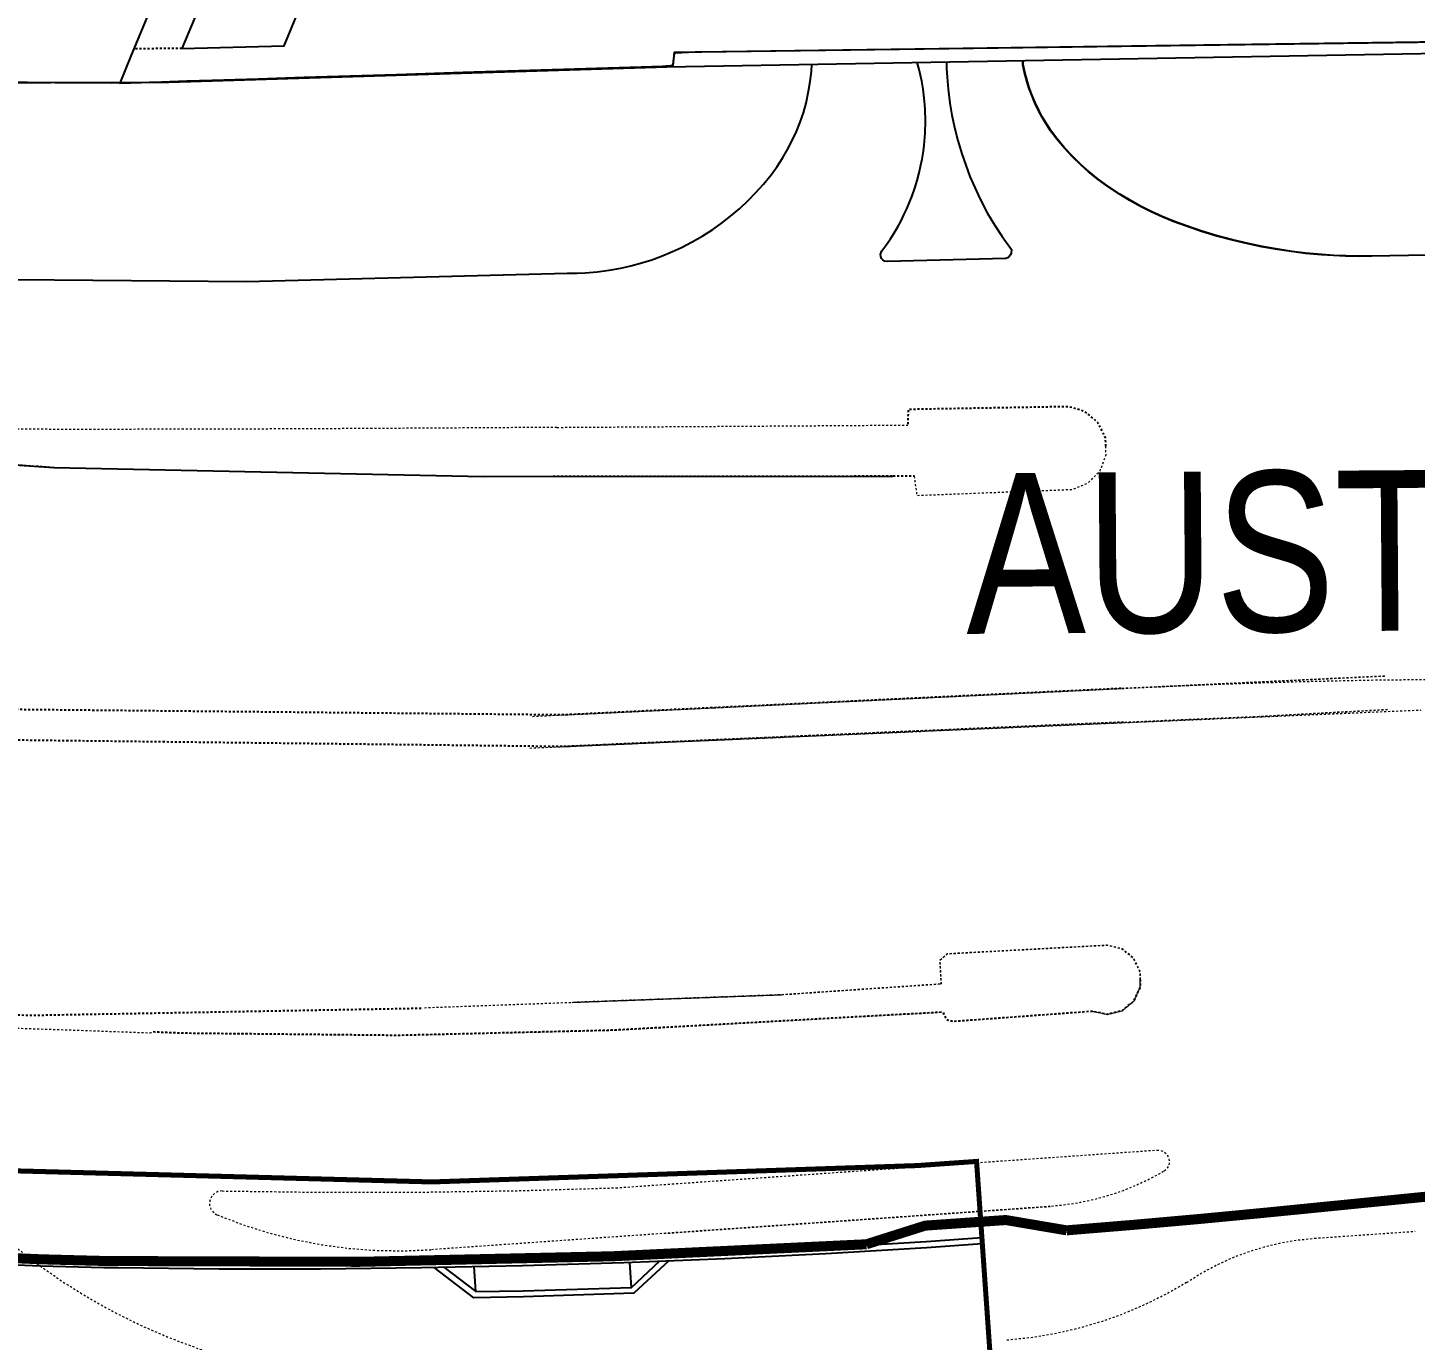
# Model space of a CAD drawing. Header units: millimetres. Extents: x 50357 to 985146, y 723188 to 1803594.
# Drawn here: x 832273.4 to 832342.5, y 818149.7 to 818215.1 of the extents above; entities that cross this region are included whole.
import ezdxf
from ezdxf.xclip import XClip

# ---------------------------------------------------------------- set-up
doc = ezdxf.new("R2010")
doc.units = ezdxf.units.MM
doc.header["$LTSCALE"] = 3
doc.header["$MEASUREMENT"] = 0
for name, pattern in [('DIVIDE', [1.25, 0.5, -0.25, 0, -0.25, 0, -0.25]), ('PHANTOM2', [1.25, 0.625, -0.125, 0.125, -0.125, 0.125, -0.125]), ('x-baseplan$0$DGN Style 2', [1.94727e-06, 0, -1.94727e-06]), ('x-boundary$0$DGN Style 4', [76.563414, 38.257796, -19.128898, 0.047822, -19.128898])]:
    doc.linetypes.add(name, pattern=pattern)
for name, color, linetype in [('00_Xref', 7, 'Continuous'), ('LWK-STEPS', 8, 'Continuous'), ('UAJ-00XREF', 7, 'Continuous'), ('x-baseplan$0$AR-SITE-TXT_AR_BS_', 1, 'Continuous')]:
    doc.layers.add(name, color=color, linetype=linetype)
doc.layers.add('x-baseplan$0$AR-ROAD_AR_BS_MI_', color=7, linetype='Continuous', true_color=0x6d6d6d)
doc.layers.add('x-boundary$0$AR-SIMS_BL_', color=7, linetype='x-boundary$0$DGN Style 4', true_color=0xff0505)
doc.styles.add('x-baseplan$0$Style-Arial', font='arial.ttf')

# ---------------------------------------------------------------- blocks, each defined once
blk = doc.blocks.new('x-baseplan')
at = {"layer": 'x-baseplan$0$AR-ROAD_AR_BS_MI_', "linetype": 'x-baseplan$0$DGN Style 2', "lineweight": 0}
for p, q in [((834610.977, 818180.769), (834641.972, 818182.237)), ((834610.844, 818179.191), (834655.249, 818181.088)), ((834647.181, 818180.756), (834612.489, 818179.273)), ((834615.131, 818157.272), (834642.088, 818159.156)), ((834636.771, 818156.345), (834605.906, 818154.187)), ((834617.534, 818155), (834636.771, 818156.345)), ((834649.942, 818154.759), (834654.955, 818155.11))]:
    blk.add_line(p, q, dxfattribs=at)
at = {"layer": 'x-baseplan$0$AR-ROAD_AR_BS_MI_', "flags": 128}
blk.add_lwpolyline([(834506.84, 818269.481, 0.360963), (834521.641, 818221.911, 0.100934), (834541.721, 818214.002), (834551.671, 818212.252), (834592.861, 818212.383), (834617.661, 818213.134), (834813.071, 818216.608), (834883.041, 818221.15, 0.392146)], format="xyb", dxfattribs=at)
for points in [[(834612.57, 818265.615), (834591.116, 818214.041), (834590.985, 818213.728), (834590.412, 818212.334), (834617.977, 818213.196), (834618.052, 818213.874), (834668.379, 818214.561)], [(834597.001, 818222.416), (834593.5, 818214.053), (834598.602, 818214.188), (834600.037, 818217.664)], [(834585.23, 818202.54), (834596.745, 818202.447), (834612.699, 818202.854), (834613.199, 818202.859), (834613.598, 818202.876), (834614.196, 818202.927), (834614.791, 818203.005), (834615.381, 818203.112), (834615.869, 818203.222), (834616.352, 818203.351), (834616.925, 818203.53), (834617.395, 818203.701), (834617.949, 818203.929), (834618.403, 818204.14), (834618.936, 818204.416), (834619.455, 818204.716), (834619.959, 818205.041), (834620.368, 818205.33), (834620.842, 818205.697), (834621.299, 818206.086), (834621.736, 818206.496), (834622.086, 818206.854), (834622.487, 818207.3), (834622.866, 818207.765), (834623.161, 818208.169), (834623.435, 818208.587), (834623.687, 818209.018), (834623.918, 818209.462), (834624.125, 818209.917), (834624.308, 818210.382), (834624.468, 818210.856), (834624.603, 818211.337), (834624.733, 818211.923), (834624.813, 818212.416), (834624.867, 818212.901), (834624.888, 818213.262)], [(834631.595, 818213.381), (834631.604, 818213.057), (834631.628, 818212.623), (834631.68, 818212.025), (834631.769, 818211.331), (834631.87, 818210.74), (834632.015, 818210.055), (834632.162, 818209.473), (834632.362, 818208.802), (834632.556, 818208.235), (834632.77, 818207.675), (834633.006, 818207.123), (834633.262, 818206.58), (834633.634, 818205.872), (834633.988, 818205.268), (834634.368, 818204.68), (834634.833, 818204.029), (834634.821, 818203.857), (834634.782, 818203.765), (834634.721, 818203.686), (834634.644, 818203.623), (834634.553, 818203.582), (834628.641, 818203.432), (834628.517, 818203.462), (834628.433, 818203.516), (834628.369, 818203.592), (834628.33, 818203.684), (834628.319, 818203.783), (834628.338, 818203.881), (834628.385, 818203.969), (834628.586, 818204.244), (834628.811, 818204.575), (834628.972, 818204.828), (834629.175, 818205.173), (834629.318, 818205.436), (834629.498, 818205.794), (834629.624, 818206.066), (834629.781, 818206.434), (834629.889, 818206.714), (834630.021, 818207.091), (834630.138, 818207.474), (834630.242, 818207.86), (834630.33, 818208.25), (834630.387, 818208.545), (834630.451, 818208.939), (834630.488, 818209.237), (834630.539, 818209.835), (834630.556, 818210.435), (834630.539, 818211.034), (834630.509, 818211.433), (834630.477, 818211.731), (834630.436, 818212.029), (834630.37, 818212.423), (834630.242, 818213.009), (834630.137, 818213.355)], [(834749.477, 818205.447), (834652.779, 818203.697), (834652.179, 818203.693), (834651.479, 818203.706), (834650.879, 818203.731), (834650.281, 818203.771), (834649.484, 818203.845), (834648.789, 818203.929), (834648.097, 818204.032), (834647.309, 818204.173), (834646.624, 818204.315), (834645.846, 818204.5), (834645.074, 818204.709), (834644.308, 818204.941), (834643.55, 818205.197), (834642.894, 818205.44), (834642.339, 818205.668), (834641.793, 818205.918), (834641.258, 818206.188), (834640.732, 818206.478), (834640.219, 818206.788), (834639.635, 818207.174), (834639.149, 818207.526), (834638.682, 818207.903), (834638.308, 818208.235), (834637.879, 818208.654), (834637.472, 818209.095), (834637.088, 818209.556), (834636.79, 818209.957), (834636.516, 818210.375), (834636.364, 818210.634), (834636.221, 818210.897), (834636.003, 818211.347), (834635.811, 818211.809), (834635.71, 818212.091), (834635.618, 818212.377), (834635.488, 818212.86), (834635.41, 818213.243), (834635.403, 818213.436)], [(834652.79, 818203.711), (834652.19, 818203.707), (834651.49, 818203.72), (834650.891, 818203.745), (834650.292, 818203.785), (834649.495, 818203.859), (834648.801, 818203.943), (834648.108, 818204.046), (834647.321, 818204.186), (834646.635, 818204.329), (834645.857, 818204.514), (834645.085, 818204.723), (834644.319, 818204.955), (834643.561, 818205.211), (834642.905, 818205.453), (834642.35, 818205.682), (834641.805, 818205.932), (834641.269, 818206.202), (834640.744, 818206.492), (834640.23, 818206.802), (834639.646, 818207.187), (834639.16, 818207.54), (834638.693, 818207.916), (834638.319, 818208.248), (834637.89, 818208.667), (834637.483, 818209.108), (834637.099, 818209.569), (834636.801, 818209.971), (834636.527, 818210.389), (834636.375, 818210.647), (834636.232, 818210.911), (834636.014, 818211.361), (834635.823, 818211.823), (834635.721, 818212.105), (834635.629, 818212.391), (834635.499, 818212.873), (834635.421, 818213.256), (834635.414, 818213.449)], [(834539.746, 818200.708), (834551.187, 818198.271), (834554.039, 818197.573), (834562.231, 818195.94), (834570.487, 818194.661), (834578.789, 818193.74), (834587.124, 818193.179), (834608.553, 818192.725), (834628.932, 818192.737)]]:
    blk.add_lwpolyline(points, dxfattribs=at)
at = {"layer": 'x-baseplan$0$AR-ROAD_AR_BS_MI_', "linetype": 'x-baseplan$0$DGN Style 2', "flags": 128}
for points in [[(834593.5, 818214.053), (834591.116, 818214.041)], [(834550.285, 818198.492), (834551.187, 818198.271), (834554.039, 818197.573), (834562.231, 818195.94), (834570.487, 818194.661), (834578.789, 818193.74), (834587.124, 818193.179)], [(834639.542, 818194.236), (834639.521, 818194.659), (834639.145, 818195.417), (834638.497, 818195.963), (834637.686, 818196.204), (834629.685, 818196.064), (834629.678, 818195.3)], [(834611.999, 818192.74), (834628.943, 818192.75)], [(834628.943, 818192.75), (834629.999, 818192.751)], [(834640.311, 818182.159), (834612.42, 818180.838), (834580.728, 818181.152)], [(834640.42, 818180.476), (834612.477, 818179.26), (834579.927, 818179.644), (834573.74, 818180.042)], [(834561.667, 818168.187), (834569.768, 818167.03), (834577.984, 818166.143), (834585.969, 818165.873), (834605.49, 818166.23)], [(834592.081, 818165.056), (834593.532, 818164.993), (834604.282, 818164.883), (834615.032, 818165.143), (834631.412, 818166.044), (834631.592, 818165.664), (834631.912, 818165.574), (834638.882, 818166.084), (834639.622, 818165.934), (834640.362, 818166.114), (834640.942, 818166.594), (834641.262, 818167.274), (834641.262, 818167.654)]]:
    blk.add_lwpolyline(points, dxfattribs=at)
at = {"layer": 'x-baseplan$0$AR-ROAD_AR_BS_MI_', "linetype": 'x-baseplan$0$DGN Style 2', "lineweight": 0, "flags": 128}
for points in [[(834612.194, 818195.172), (834629.666, 818195.287)], [(834629.988, 818192.738), (834630.121, 818191.782), (834637.877, 818192.081), (834638.661, 818192.401), (834639.252, 818193.007), (834639.552, 818193.799), (834639.531, 818194.222)], [(834639.935, 818182.141), (834653.509, 818182.784)], [(834639.947, 818182.155), (834653.521, 818182.798)], [(834612.42, 818180.838), (834639.935, 818182.141)], [(834612.432, 818180.851), (834639.947, 818182.155)], [(834653.568, 818181.094), (834647.17, 818180.742), (834640.008, 818180.437)], [(834653.58, 818181.108), (834647.181, 818180.756)], [(834640.008, 818180.437), (834612.477, 818179.26)], [(834641.25, 818167.64), (834641.25, 818168.02), (834640.92, 818168.7), (834640.34, 818169.17), (834639.6, 818169.35), (834631.64, 818168.92), (834631.26, 818168.59), (834631.32, 818167.42)], [(834641.262, 818167.654), (834641.262, 818168.034), (834640.932, 818168.714), (834640.352, 818169.184), (834639.612, 818169.364), (834631.652, 818168.934), (834631.272, 818168.604), (834631.332, 818167.434)], [(834592.081, 818165.056), (834593.532, 818164.993), (834604.282, 818164.883), (834615.032, 818165.143), (834631.412, 818166.044), (834631.592, 818165.664), (834631.912, 818165.574), (834638.882, 818166.084), (834639.622, 818165.934), (834640.362, 818166.114), (834640.942, 818166.594), (834641.262, 818167.274), (834641.262, 818167.654)], [(834631.277, 818167.43), (834623.382, 818166.894), (834612.953, 818166.514)], [(834638.87, 818166.07), (834639.61, 818165.92), (834640.35, 818166.1), (834640.93, 818166.58), (834641.25, 818167.26), (834641.25, 818167.64)], [(834631.265, 818167.416), (834623.37, 818166.88), (834605.49, 818166.23)], [(834631.265, 818167.416), (834623.37, 818166.88), (834609.762, 818166.386)], [(834623.37, 818166.88), (834612.941, 818166.501)], [(834592.068, 818165.044), (834593.52, 818164.98), (834604.27, 818164.87), (834615.02, 818165.13), (834631.4, 818166.03), (834631.58, 818165.65), (834631.9, 818165.56), (834638.87, 818166.07)], [(834617.243, 818165.253), (834631.4, 818166.03)], [(834609.645, 818165), (834615.02, 818165.13), (834617.243, 818165.253)]]:
    blk.add_lwpolyline(points, dxfattribs=at)
at = {"layer": 'x-baseplan$0$AR-ROAD_AR_BS_MI_', "linetype": 'x-baseplan$0$DGN Style 2', "lineweight": 0, "extrusion": (0, 0, -1)}
for centre, radius, start, end in [((-834658.532, 817832.629), 350, 87.28811, 89.61946), ((-834642.128, 818158.583), 0.575, 86.00094, 239.7266), ((-834635.864, 818169.313), 13, 239.726, 266.00094), ((-834650.849, 818141.791), 13, 55.9276, 86.00094), ((-834633.13, 818169.636), 20.013, 238.57043, 265.80845)]:
    blk.add_arc(centre, radius, start, end, dxfattribs=at)
at = {"layer": 'x-baseplan$0$AR-ROAD_AR_BS_MI_', "linetype": 'x-baseplan$0$DGN Style 2', "lineweight": 0}
for centre, radius, start, end in [((834595.499, 818156.496), 0.62, 88.86274, 247.46874), ((834602.512, 818509.763), 352.717, 268.86274, 272.05026), ((834604.267, 818177.63), 23.5, 247.46745, 273.99906), ((834604.118, 818177.619), 30, 227.79213, 274.28536)]:
    blk.add_arc(centre, radius, start, end, dxfattribs=at)
at = {"layer": 'x-baseplan$0$AR-ROAD_AR_BS_MI_'}
blk.add_open_spline([(834888.665, 818328.071), (834888.665, 818328.071), (834888.38, 818295.02), (834888.087, 818261.082), (834887.794, 818227.143), (834887.768, 818226.21), (834887.39, 818225.246), (834886.994, 818224.237), (834886.615, 818223.274), (834886.556, 818223.201), (834885.661, 818222.604), (834884.725, 818221.98), (834883.83, 818221.383), (834883.597, 818221.343), (834873.619, 818220.652), (834860.549, 818219.749), (834847.672, 818218.854), (834832.738, 818217.866), (834820.676, 818217.062), (834808.614, 818216.262), (834808.202, 818216.253), (834798.216, 818216.563), (834787.806, 818216.885), (834777.587, 818217.202), (834777.095, 818217.207), (834775.314, 818216.982), (834773.484, 818216.75), (834771.722, 818216.527), (834771.671, 818216.57), (834771.645, 818217.373), (834771.618, 818218.224), (834771.592, 818219.026), (834771.541, 818219.077), (834771.155, 818219.095), (834770.77, 818219.102), (834770.242, 818219.14), (834766.915, 818218.612), (834763.588, 818218.125), (834759.897, 818217.561), (834759.344, 818217.483), (834757.063, 818217.045), (834755.223, 818216.701), (834753.383, 818216.352), (834752.97, 818216.312), (834747.801, 818215.981), (834742.492, 818215.641), (834737.491, 818215.32), (834737.081, 818215.324), (834727.346, 818215.757), (834717.058, 818216.215), (834707.041, 818216.661), (834706.366, 818216.703), (834702.632, 818217.245), (834698.893, 818217.768), (834694.285, 818218.463), (834693.274, 818218.558), (834689.609, 818219.485), (834686.87, 818220.14), (834684.135, 818220.815), (834684.075, 818220.779), (834683.571, 818218.816), (834683.055, 818216.803), (834682.551, 818214.841), (834682.49, 818214.793), (834674.562, 818214.657), (834653.522, 818214.345), (834632.075, 818214.063), (834618.507, 818213.88), (834618.047, 818213.825), (834618.027, 818213.647), (834618.002, 818213.422), (834617.983, 818213.244), (834617.817, 818213.191), (834613.223, 818213.048), (834605.566, 818212.815), (834598.069, 818212.566), (834593.334, 818212.437), (834591.662, 818212.338), (834586.267, 818212.362), (834582.168, 818212.427), (834578.069, 818212.459), (834577.53, 818212.45), (834575.782, 818212.323), (834573.51, 818212.164), (834571.4, 818211.994), (834569.297, 818211.947), (834567.195, 818211.894), (834565.093, 818211.823), (834563.026, 818211.871), (834561.099, 818211.904), (834559.171, 818211.941), (834558.436, 818211.972), (834556.687, 818212.086), (834554.415, 818212.242), (834552.49, 818212.355), (834550.255, 818212.614), (834548.339, 818212.823), (834546.423, 818213.039), (834546.04, 818213.101), (834544.327, 818213.474), (834542.112, 818213.97), (834540.07, 818214.394), (834537.988, 818214.984), (834536.233, 818215.466), (834534.481, 818215.955), (834534.184, 818216.056), (834531.88, 818217.03), (834529.565, 818217.988), (834526.791, 818219.191), (834526.152, 818219.404), (834524.108, 818220.67), (834522.537, 818221.602), (834520.974, 818222.551), (834520.779, 818222.699), (834518.57, 818224.615), (834516.299, 818226.586), (834514.142, 818228.457), (834514.033, 818228.577), (834512.459, 818230.826), (834510.831, 818233.151), (834509.249, 818235.41), (834509.156, 818235.58), (834507.941, 818238.422), (834506.7, 818241.322), (834505.501, 818244.127), (834505.467, 818244.262), (834505.023, 818248.141), (834504.568, 818252.11), (834504.123, 818256), (834504.123, 818256.155), (834504.547, 818258.998), (834504.99, 818261.967), (834505.424, 818264.87), (834505.472, 818265.078), (834506.065, 818266.745), (834506.737, 818268.636), (834507.383, 818270.446), (834507.715, 818271.283), (834510.808, 818278.816), (834513.922, 818286.342), (834518.059, 818296.292), (834527.719, 818319.825), (834537.437, 818343.334), (834549.605, 818372.978), (834553.978, 818383.502), (834558.355, 818394.025), (834561.147, 818400.862), (834563.364, 818406.319), (834570.454, 818423.487), (834576.15, 818437.214), (834581.853, 818450.939), (834588.294, 818466.578), (834593.902, 818480.205), (834600.857, 818497.086), (834602.215, 818500.337), (834615.375, 818532.025), (834628.728, 818564.165), (834642.079, 818596.307), (834643.969, 818600.826), (834646.951, 818607.735), (834649.987, 818614.77), (834652.672, 818620.994), (834652.773, 818621.187), (834655.258, 818624.795), (834657.826, 818628.523), (834660.348, 818632.184), (834660.457, 818632.369), (834661.199, 818634.176), (834662.013, 818636.156), (834662.8, 818638.072), (834662.826, 818638.265), (834662.722, 818638.314), (834662.612, 818638.352), (834662.485, 818638.469), (834662.384, 818638.563), (834662.265, 818638.651), (834662.23, 818638.816), (834662.166, 818638.938), (834662.169, 818639.21), (834662.236, 818639.352), (834662.282, 818639.57), (834662.607, 818640.197), (834664.306, 818643.537), (834666.001, 818646.804), (834667.621, 818649.982), (834668.743, 818652.084), (834672.427, 818657.406), (834679.254, 818662.863), (834689.317, 818666.078), (834699.261, 818666.012), (834703.972, 818665), (834706.284, 818664.244), (834706.384, 818664.213), (834720.683, 818659.508), (834735.203, 818654.754), (834749.718, 818649.989), (834750.461, 818649.77), (834764.354, 818646.01), (834778.541, 818642.17), (834792.296, 818638.447), (834793.076, 818638.264), (834813.719, 818633.833), (834837.116, 818628.811), (834860.028, 818623.892), (834862.946, 818623.255), (834864.322, 818622.869), (834865.695, 818622.47), (834867.678, 818621.931), (834869.374, 818621.313), (834878.22, 818618.199), (834886.398, 818615.294), (834893.624, 818612.736), (834893.738, 818612.666), (834894.704, 818611.309), (834895.698, 818609.913), (834896.664, 818608.556), (834896.693, 818608.409), (834896.751, 818599.577), (834896.814, 818590.171), (834896.875, 818580.871), (834896.869, 818579.936), (834896.602, 818569.404), (834896.326, 818558.873), (834896.035, 818547.201), (834895.704, 818538.637), (834895.252, 818528.309), (834894.882, 818519.481), (834894.772, 818517.107), (834894.516, 818512.753), (834894.245, 818508.4), (834893.339, 818492.105), (834892.641, 818479.555), (834891.803, 818465.259), (834891.631, 818462.137), (834891.44, 818459.015), (834891.361, 818456.639), (834890.857, 818443.354), (834890.355, 818429.221), (834889.889, 818416.087), (834889.848, 818414.409), (834889.557, 818393.819), (834889.256, 818373.229), (834889.006, 818353.471), (834889.006, 818353.471), (834888.955, 818349.443), (834888.882, 818342.729), (834888.771, 818336.016), (834888.758, 818331.576), (834888.714, 818329.823), (834888.665, 818328.071)], degree=3, knots=[0, 0, 0, 0, 0.033626, 0.067252, 0.069059, 0.069059, 0.069159, 0.071165, 0.071265, 0.071265, 0.071365, 0.073454, 0.073554, 0.073554, 0.073946, 0.093905, 0.100212, 0.100212, 0.124359, 0.12481, 0.12481, 0.125198, 0.145138, 0.146001, 0.146001, 0.14614, 0.149655, 0.149755, 0.149755, 0.149855, 0.151388, 0.151488, 0.151488, 0.151588, 0.152273, 0.152273, 0.152659, 0.159122, 0.159122, 0.160257, 0.160257, 0.163847, 0.164067, 0.164067, 0.164693, 0.174606, 0.174891, 0.174891, 0.175442, 0.194717, 0.195845, 0.195845, 0.196093, 0.203524, 0.203524, 0.20558, 0.20558, 0.211212, 0.211312, 0.211312, 0.211412, 0.215437, 0.215537, 0.215537, 0.215637, 0.23167, 0.258354, 0.25928, 0.25928, 0.25938, 0.259643, 0.259743, 0.259743, 0.260069, 0.269095, 0.27533, 0.27533, 0.278736, 0.278736, 0.286307, 0.287076, 0.287076, 0.287405, 0.290642, 0.291712, 0.291712, 0.294921, 0.295991, 0.295991, 0.299128, 0.299913, 0.299913, 0.300626, 0.303478, 0.304548, 0.304548, 0.308056, 0.30847, 0.30847, 0.308847, 0.312039, 0.313089, 0.313089, 0.316441, 0.316791, 0.316791, 0.31708, 0.321883, 0.321883, 0.32324, 0.32324, 0.32677, 0.326959, 0.326959, 0.32727, 0.332908, 0.333079, 0.333079, 0.333241, 0.338666, 0.338853, 0.338853, 0.339061, 0.345144, 0.34527, 0.34527, 0.345429, 0.353216, 0.353397, 0.353397, 0.353533, 0.359245, 0.359506, 0.359506, 0.359681, 0.363106, 0.36359, 0.36359, 0.364938, 0.380162, 0.380162, 0.386865, 0.431922, 0.431922, 0.452068, 0.455112, 0.455112, 0.467096, 0.467096, 0.492906, 0.497337, 0.497337, 0.527321, 0.527321, 0.534488, 0.534488, 0.597137, 0.605306, 0.605306, 0.607105, 0.620617, 0.620897, 0.620897, 0.621063, 0.629811, 0.630109, 0.630109, 0.63025, 0.634084, 0.634464, 0.634464, 0.634564, 0.634698, 0.634698, 0.634914, 0.634986, 0.634986, 0.63525, 0.63525, 0.635553, 0.635553, 0.635699, 0.63699, 0.643184, 0.643184, 0.644248, 0.64803, 0.656298, 0.663294, 0.669382, 0.674106, 0.674106, 0.67432, 0.67432, 0.704737, 0.705406, 0.705406, 0.706314, 0.734691, 0.735311, 0.735311, 0.736322, 0.778271, 0.784004, 0.784004, 0.784347, 0.786914, 0.786914, 0.788526, 0.790585, 0.805999, 0.806183, 0.806183, 0.806283, 0.809571, 0.809671, 0.809671, 0.80989, 0.827641, 0.828812, 0.828812, 0.829545, 0.850248, 0.850248, 0.853304, 0.867687, 0.871282, 0.871282, 0.872523, 0.880156, 0.880156, 0.905731, 0.905731, 0.909295, 0.912095, 0.912095, 0.914131, 0.939148, 0.940871, 0.940871, 0.942563, 0.982771, 0.982771, 0.982771, 0.982771, 0.990968, 0.996432, 0.996432, 1, 1, 1, 1], dxfattribs=at)
at = {"layer": 'x-baseplan$0$AR-ROAD_AR_BS_MI_', "linetype": 'x-baseplan$0$DGN Style 2', "lineweight": 0}
for points, knots in [([(834612.194, 818195.172), (834599.971, 818195.092), (834587.216, 818195.009), (834573.777, 818195.142), (834573.708, 818195.143)], [0, 0, 0, 0, 0.994872, 1, 1, 1, 1]), ([(834572.73, 818166.11), (834574.027, 818165.976), (834575.324, 818165.841), (834578.015, 818165.677), (834580.793, 818165.486), (834583.571, 818165.284), (834587.283, 818165.169), (834589.6, 818165.082), (834591.92, 818165), (834591.97, 818165.015), (834592.019, 818165.029), (834592.068, 818165.044), (834592.552, 818165.023), (834593.036, 818165.001), (834593.52, 818164.98), (834597.103, 818164.944), (834600.687, 818164.907), (834604.27, 818164.87), (834606.062, 818164.914), (834607.853, 818164.957), (834609.645, 818165)], [0, 0, 0, 0, 0.067811, 0.067811, 0.140226, 0.212641, 0.212641, 0.333333, 0.333333, 0.333333, 0.666667, 0.666667, 0.666667, 0.777778, 0.777778, 0.777778, 0.888889, 0.888889, 0.888889, 1, 1, 1, 1])]:
    blk.add_open_spline(points, degree=3, knots=knots, dxfattribs=at)
at = {"layer": 'x-baseplan$0$AR-SITE-TXT_AR_BS_', "style": 'x-baseplan$0$Style-Arial', "width": 0.8}
blk.add_text('AUSTIN ROAD WEST', height=8, rotation=0.42394, dxfattribs=at).set_placement((834632.595, 818184.878))
blk = doc.blocks.new('3A35X-MAGP-P-LD-00-0')
at = {"layer": 'LWK-STEPS', "ltscale": 0.5, "elevation": 0}
for points in [[(834560411, 818159749), (834570229, 818156759), (834570883, 818156560), (834573948, 818155663), (834577038, 818154819), (834580152, 818154030), (834583308, 818153840), (834586466, 818153706), (834589626, 818153627), (834590334, 818153616), (834595368, 818153568), (834600403, 818153570), (834605438, 818153623), (834610472, 818153726), (834615505, 818153879), (834620535, 818154083), (834625564, 818154337), (834630590, 818154641), (834633361, 818154836)], [(834570383, 818156398), (834570797, 818156272), (834573866, 818155374), (834576962, 818154529), (834580106, 818153732), (834583292, 818153540), (834586456, 818153406), (834589620, 818153327), (834590330, 818153316), (834595367, 818153268), (834600405, 818153270), (834605443, 818153323), (834610480, 818153426), (834615515, 818153579), (834620549, 818153783), (834625581, 818154037), (834630609, 818154341), (834633381, 818154537)], [(834617765, 818153670), (834616024, 818152048), (834610521, 818151876), (834608052, 818151826), (834606081, 818153336)], [(834606561, 818153346), (834608151, 818152128), (834610513, 818152176), (834615902, 818152344), (834617305, 818153652)], [(834608151, 818152128), (834608063, 818153377)], [(834615902, 818152344), (834615814, 818153591)]]:
    blk.add_lwpolyline(points, dxfattribs=at)

msp = doc.modelspace()

# ---------------------------------------------------------------- linework, layer by layer
at = {"linetype": 'PHANTOM2', "ltscale": 60, "const_width": 0.25}
msp.add_lwpolyline([(832197.2472, 817903.2275), (832181.244, 818132.2001), (832182.8149, 818132.3099), (832180.0368, 818172.006), (832178.3771, 818173.101), (832177.2692, 818188.9415), (832177.27, 818188.9421, -0.0000188), (832177.2713, 818188.9412), (832180.4036, 818186.3755), (832185.342, 818181.813, 0.1251081), (832233.9061, 818161.6929), (832258.1564, 818158.5084), (832293.5563, 818157.5669), (832293.5566, 818157.5666), (832293.5594, 818157.5668), (832317.7457, 818158.3824), (832320.6905, 818158.5888), (832324.4065, 818105.5105), (832330.3918, 818105.9295), (832333.8837, 818056.0516), (832327.8978, 818055.6325), (832330.9916, 818011.4407)], format="xyb", dxfattribs=at)
at = {"layer": 'x-boundary$0$AR-SIMS_BL_', "linetype": 'DIVIDE', "ltscale": 100, "const_width": 0.5, "flags": 128}
msp.add_lwpolyline([(832733.8677, 817983.187), (832239.8277, 817919.53), (832111.5897, 817870.527), (832102.8647, 817865.696), (832071.0667, 817838.339), (832060.9327, 817828.353), (832043.9047, 817806.204), (832031.5907, 817785.985), (832027.0217, 817778.228), (832022.2117, 817763.541), (832017.1137, 817754.386), (832010.1317, 817751.133), (831944.2867, 817748.878), (831920.5817, 817748.661), (831890.3287, 817748.836), (831857.3377, 817749.703), (831793.2247, 817749.39), (831782.7147, 817750.288), (831768.4667, 817753.147), (831767.5387, 817754.682), (831763.1397, 817754.941), (831756.0777, 817749.278), (831747.1057, 817748.673), (831732.0137, 817752.193), (831700.5497, 817774.957, -0.0868696), (831642.5587, 817841.557), (831638.9727, 817849.526), (831637.5927, 817873.199), (831638.1037, 817999.932), (831638.7017, 818019.469), (831638.1897, 818024.558), (831638.1857, 818042.647), (831636.5817, 818071.095), (831637.9567, 818103.034, -0.0940633), (831663.1482, 818171.0835, -0.0902781), (831696.8787, 818209.372), (831697.3417, 818241.21, -0.0189096), (831698.8777, 818271.75), (831927.6277, 818271.919), (832016.4187, 818399.497), (832054.1647, 818373.349), (832043.4187, 818358.183), (832033.6477, 818343.554), (832028.4887, 818336.18), (832018.7477, 818321.969), (832027.9817, 818315.216), (832024.2167, 818309.828), (832016.1397, 818297.509), (832009.6507, 818288.942, -0.1752059), (832002.8297, 818286.336), (831993.9417, 818287.923, 0.2323257), (831980.8217, 818283.101, 0.1362325), (831973.5537, 818270.395), (831964.7687, 818250.389), (831958.5877, 818237.545), (831952.2467, 818226.052), (831940.2547, 818207.069), (831930.3427, 818191.422), (831917.6227, 818171.079), (831905.9867, 818151.816), (831901.8247, 818145.524), (831897.1537, 818137.723), (831863.4657, 818082.258), (831855.9057, 818069.588), (831847.0977, 818055.423, 0.2107846), (831845.5377, 818024.07, 0.1803051), (831862.8517, 818003.891, 0.1721578), (831887.3727, 817999.157, 0.1021896), (831901.0037, 818003.679), (831908.7767, 818008.735), (831924.1967, 818018.98), (831951.9687, 818037.348), (831984.6707, 818058.952), (831998.0117, 818067.872), (832040.1507, 818095.842, 0.0821189), (832048.1607, 818101.886, -0.0111337), (832057.6547, 818110.415), (832066.4007, 818118.816), (832071.2177, 818114.163), (832075.0527, 818117.774), (832082.3727, 818124.931), (832102.6847, 818144.448), (832110.8387, 818152.193), (832113.8157, 818152.175), (832115.9387, 818156.445, -0.6859753), (832121.4247, 818155.332, -0.0959867), (832121.3627, 818152.667), (832125.8727, 818169.874), (832147.2697, 818175.04, -0.2423535), (832132.2207, 818128.772), (832182.8127, 818132.308), (832180.0367, 818172.006), (832186.3537, 818180.933, 0.1039453), (832221.2897, 818164.791, 0.0281485), (832248.1107, 818159.716), (832258.4757, 818156.56, 0.0121811), (832267.7447, 818154.03, 0.0118169), (832277.2727, 818153.626, 0.018959), (832315.2027, 818154.46), (832318.1327, 818155.389), (832322.1467, 818155.668), (832325.1767, 818155.154, 0.0049787), (832335.1617, 818156.042), (832348.4387, 818157.365, -0.0231603), (832380.4749, 818159.0629), (832536.2257, 818160.097), (832540.8247, 818160.197), (832544.8747, 818160.663), (832548.8037, 818161.751, 0.0889442), (832555.8397, 818167.266, 0.0912828), (832560.3477, 818174.674, 0.0618581), (832561.6897, 818180.136), (832568.2817, 818180.535), (832592.3357, 818180.912, 0.0773406), (832596.7813, 818172.2777, 0.267473), (832607.6208, 818167.4601, 0.0363773), (832624.8358, 818170.543, 0.2494227), (832636.9877, 818181.612), (832653.7147, 818181.874), (832779.4037, 818189.748), (832807.2827, 818191.557), (832809.3927, 818186.835, 0.0736969), (832813.4987, 818181.809), (832894.8667, 818194.473), (832896.2917, 818185.317), (832909.6707, 818190.193), (832915.0797, 818191.158, 0.0490537), (832944.2797, 818199.396), (833024.6097, 818204.417, -0.0621863), (833024.1026, 818151.7194, 0.0557122), (833022.9411, 818100.1676), (833023.5867, 818092.916), (833026.8787, 818073.766), (833029.8137, 818056.387), (833033.6357, 818019.358), (832953.8737, 818008.057), (832858.3697, 817999.878), (832809.5267, 817993.58), (832809.6067, 817992.704), (832779.5267, 817988.807), (832767.8847, 817987.084), (832759.4597, 817986.218), (832733.9507, 817982.99)], format="xyb", close=True, dxfattribs=at)

# ---------------------------------------------------------------- block references
at = {"layer": '00_Xref'}
ref = msp.add_blockref('x-baseplan', (-2312.4073, 0), dxfattribs=at)
XClip(ref).set_block_clipping_path([(834202.4041511728, 818417.7787976695), (834906.6320897909, 818467.0097314055), (834956.0121295976, 817760.6488927432), (834251.7841909796, 817711.4179590071)])

# ---------------------------------------------------------------- next in the draw order: block references
at = {"layer": 'UAJ-00XREF', "ltscale": 0.5, "xscale": 0.0009999999999999998, "yscale": 0.0009999999999999998, "zscale": 0.0009999999999999998, "rotation": 359.9752874263863}
msp.add_blockref('3A35X-MAGP-P-LD-00-0', (-2665.2105, 360.0263, -0.0001), dxfattribs=at)

doc.saveas('drawing.dxf')
